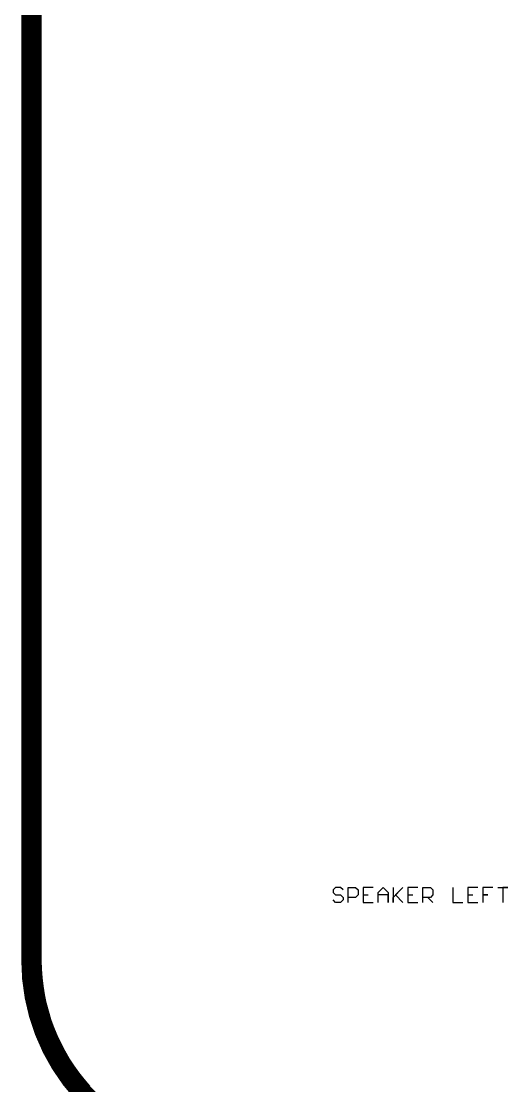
# Model space of a CAD drawing. Header units: millimetres. Extents: x 1.5 to 17.5, y 1 to 11.2.
# Drawn here: x 6.08 to 7.055, y 3.143 to 5.275 of the extents above; entities that cross this region are included whole.
import ezdxf

# ---------------------------------------------------------------- set-up
doc = ezdxf.new("R2010")
doc.units = ezdxf.units.MM
doc.header["$MEASUREMENT"] = 0
for name, color, linetype in [('InternalPlane1', 76, 'Continuous'), ('InternalPlane2', 16, 'Continuous'), ('Mechanical2', 216, 'Continuous'), ('Mechanical8', 56, 'Continuous')]:
    doc.layers.add(name, color=color, linetype=linetype)

msp = doc.modelspace()

# ---------------------------------------------------------------- linework, layer by layer
at = {"layer": 'InternalPlane1'}
for p, q in [((6.1201, 3.3937), (6.1201, 7.7244)), ((6.12, 3.3929), (6.1201, 3.3937)), ((6.1204, 3.3764), (6.12, 3.3929)), ((6.1216, 3.3592), (6.1204, 3.3764)), ((6.1236, 3.3421), (6.1216, 3.3592)), ((6.1264, 3.325), (6.1236, 3.3421)), ((6.1299, 3.3081), (6.1264, 3.325)), ((6.1343, 3.2914), (6.1299, 3.3081)), ((6.1394, 3.2749), (6.1343, 3.2914)), ((6.1452, 3.2587), (6.1394, 3.2749)), ((6.1518, 3.2428), (6.1452, 3.2587)), ((6.1592, 3.2271), (6.1518, 3.2428)), ((6.1672, 3.2119), (6.1592, 3.2271)), ((6.176, 3.197), (6.1672, 3.2119)), ((6.1854, 3.1825), (6.176, 3.197)), ((6.1955, 3.1685), (6.1854, 3.1825)), ((6.2062, 3.155), (6.1955, 3.1685)), ((6.2175, 3.1419), (6.2062, 3.155))]:
    msp.add_line(p, q, dxfattribs=at)
at = {"layer": 'InternalPlane1', "const_width": 0.04}
msp.add_lwpolyline([(6.1, 3.3937), (6.1, 7.7244)], dxfattribs=at)
at = {"layer": 'InternalPlane1', "const_width": 0.02}
msp.add_lwpolyline([(6.09, 3.3937, 1), (6.11, 3.3937, 1)], format="xyb", close=True, dxfattribs=at)
msp.add_lwpolyline([(6.09, 3.3937, 1), (6.11, 3.3937, 1)], format="xyb", close=True, dxfattribs=at)
at = {"layer": 'InternalPlane1', "const_width": 0.04}
msp.add_lwpolyline([(6.4937, 3, -0.414214), (6.1, 3.3937)], format="xyb", dxfattribs=at)
at = {"layer": 'InternalPlane2'}
for p, q in [((6.1201, 3.3937), (6.1201, 7.7244)), ((6.12, 3.3929), (6.1201, 3.3937)), ((6.1204, 3.3764), (6.12, 3.3929)), ((6.1216, 3.3592), (6.1204, 3.3764)), ((6.1236, 3.3421), (6.1216, 3.3592)), ((6.1264, 3.325), (6.1236, 3.3421)), ((6.1299, 3.3081), (6.1264, 3.325)), ((6.1343, 3.2914), (6.1299, 3.3081)), ((6.1394, 3.2749), (6.1343, 3.2914)), ((6.1452, 3.2587), (6.1394, 3.2749)), ((6.1518, 3.2428), (6.1452, 3.2587)), ((6.1592, 3.2271), (6.1518, 3.2428)), ((6.1672, 3.2119), (6.1592, 3.2271)), ((6.176, 3.197), (6.1672, 3.2119)), ((6.1854, 3.1825), (6.176, 3.197)), ((6.1955, 3.1685), (6.1854, 3.1825)), ((6.2062, 3.155), (6.1955, 3.1685)), ((6.2175, 3.1419), (6.2062, 3.155))]:
    msp.add_line(p, q, dxfattribs=at)
at = {"layer": 'InternalPlane2', "const_width": 0.04}
msp.add_lwpolyline([(6.1, 3.3937), (6.1, 7.7244)], dxfattribs=at)
at = {"layer": 'InternalPlane2', "const_width": 0.02}
msp.add_lwpolyline([(6.09, 3.3937, 1), (6.11, 3.3937, 1)], format="xyb", close=True, dxfattribs=at)
msp.add_lwpolyline([(6.09, 3.3937, 1), (6.11, 3.3937, 1)], format="xyb", close=True, dxfattribs=at)
at = {"layer": 'InternalPlane2', "const_width": 0.04}
msp.add_lwpolyline([(6.4937, 3, -0.414214), (6.1, 3.3937)], format="xyb", dxfattribs=at)
at = {"layer": 'Mechanical2', "const_width": 0.01}
msp.add_lwpolyline([(6.1, 3.3937), (6.1, 7.7244)], dxfattribs=at)
at = {"layer": 'Mechanical2', "const_width": 0.005}
msp.add_lwpolyline([(6.0975, 3.3937, 1), (6.1025, 3.3937, 1)], format="xyb", close=True, dxfattribs=at)
msp.add_lwpolyline([(6.0975, 3.3937, 1), (6.1025, 3.3937, 1)], format="xyb", close=True, dxfattribs=at)
at = {"layer": 'Mechanical2', "const_width": 0.01}
msp.add_lwpolyline([(6.4937, 3, -0.414214), (6.1, 3.3937)], format="xyb", dxfattribs=at)
at = {"layer": 'Mechanical8'}
for p, q in [((6.71, 3.54), (6.705, 3.535)), ((6.72, 3.54), (6.71, 3.54)), ((6.725, 3.535), (6.72, 3.54)), ((6.735, 3.51), (6.735, 3.54)), ((6.735, 3.54), (6.75, 3.54)), ((6.75, 3.54), (6.755, 3.535)), ((6.785, 3.54), (6.765, 3.54)), ((6.765, 3.54), (6.765, 3.51)), ((6.795, 3.53), (6.805, 3.54)), ((6.805, 3.54), (6.815, 3.53)), ((6.825, 3.54), (6.825, 3.51)), ((6.825, 3.52), (6.845, 3.54)), ((6.845, 3.54), (6.83, 3.525)), ((6.8749, 3.54), (6.855, 3.54)), ((6.855, 3.54), (6.855, 3.51)), ((6.8849, 3.51), (6.8849, 3.54)), ((6.8849, 3.54), (6.8999, 3.54)), ((6.8999, 3.54), (6.9049, 3.535)), ((6.9449, 3.54), (6.9449, 3.51)), ((6.9949, 3.54), (6.9749, 3.54)), ((6.9749, 3.54), (6.9749, 3.51)), ((7.0249, 3.54), (7.0049, 3.54)), ((7.0049, 3.54), (7.0049, 3.525)), ((7.0349, 3.54), (7.0549, 3.54)), ((7.0549, 3.54), (7.0449, 3.54)), ((7.0449, 3.54), (7.0449, 3.51)), ((6.705, 3.535), (6.705, 3.53)), ((6.705, 3.53), (6.71, 3.525)), ((6.71, 3.525), (6.72, 3.525)), ((6.72, 3.525), (6.725, 3.52)), ((6.725, 3.52), (6.725, 3.515)), ((6.75, 3.52), (6.735, 3.52)), ((6.755, 3.525), (6.75, 3.52)), ((6.755, 3.535), (6.755, 3.525)), ((6.765, 3.525), (6.775, 3.525)), ((6.795, 3.51), (6.795, 3.53)), ((6.815, 3.525), (6.795, 3.525)), ((6.815, 3.53), (6.815, 3.51)), ((6.815, 3.51), (6.815, 3.525)), ((6.825, 3.51), (6.825, 3.52)), ((6.83, 3.525), (6.845, 3.51)), ((6.855, 3.525), (6.8649, 3.525)), ((6.8999, 3.52), (6.8849, 3.52)), ((6.8949, 3.52), (6.9049, 3.51)), ((6.9049, 3.525), (6.8999, 3.52)), ((6.9049, 3.535), (6.9049, 3.525)), ((6.9749, 3.525), (6.9849, 3.525)), ((7.0049, 3.525), (7.0149, 3.525)), ((7.0149, 3.525), (7.0049, 3.525)), ((7.0049, 3.525), (7.0049, 3.51)), ((6.71, 3.51), (6.705, 3.515)), ((6.72, 3.51), (6.71, 3.51)), ((6.725, 3.515), (6.72, 3.51)), ((6.765, 3.51), (6.785, 3.51)), ((6.855, 3.51), (6.8749, 3.51)), ((6.9449, 3.51), (6.9649, 3.51)), ((6.9749, 3.51), (6.9949, 3.51))]:
    msp.add_line(p, q, dxfattribs=at)

doc.saveas('drawing.dxf')
